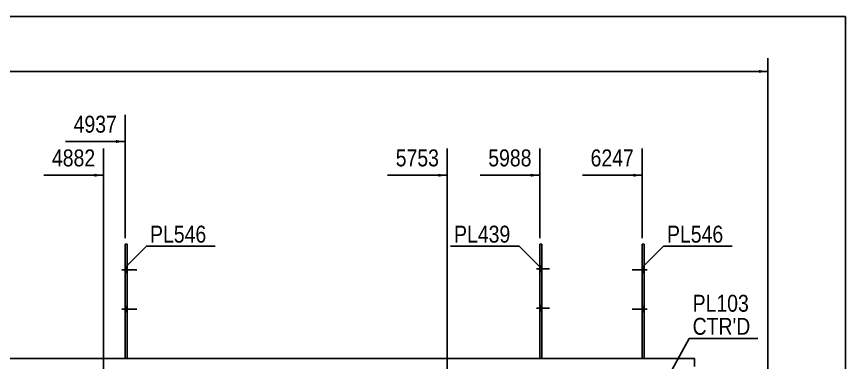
# Model space of a CAD drawing. Header units: millimetres. Extents: x -353 to 49, y -178 to 99.
# Drawn here: x -90.8 to 49.2, y 40.7 to 99.1 of the extents above; entities that cross this region are included whole.
import ezdxf

# ---------------------------------------------------------------- set-up
doc = ezdxf.new("R2010")
doc.units = ezdxf.units.MM
doc.linetypes.add('DXK_LINE_DOT1', pattern=[1.8814, 0.9407, -0.9407])
doc.styles.add('Arial Narrow', font='ARIALN.TTF', dxfattribs={"height": 0.2})

# ---------------------------------------------------------------- blocks, each defined once
blk = doc.blocks.new('Unknown-623384831-1210')
at = {"color": 5, "linetype": 'Continuous'}
for p, q in [((49.15, 99.13), (-350.85, 99.13)), ((49.15, -177.87), (49.15, 99.13))]:
    blk.add_line(p, q, dxfattribs=at)
blk = doc.blocks.new('Bolt-623384831-1239 - 1231')
at = {"linetype": 'Continuous'}
for points in [[(-2.14, 56.03), (-2.14, 56.97), (-2.48, 56.97), (-2.48, 56.03)], [(-2.14, 56.03), (-2.14, 56.97), (-2.48, 56.97), (-2.48, 56.03)], [(-2.14, 49.37), (-2.14, 50.3), (-2.48, 50.3), (-2.48, 49.37)], [(-2.14, 49.37), (-2.14, 50.3), (-2.48, 50.3), (-2.48, 49.37)]]:
    blk.add_hatch(color=3, dxfattribs=at).paths.add_polyline_path(points)
at = {"color": 3, "linetype": 'Continuous'}
for p, q in [((-3.01, 56.5), (-0.81, 56.5)), ((-3.01, 56.5), (-0.81, 56.5)), ((-2.48, 56.97), (-2.14, 56.97)), ((-2.48, 56.97), (-2.14, 56.97)), ((-2.48, 56.03), (-2.14, 56.03)), ((-2.48, 56.03), (-2.14, 56.03)), ((-3.01, 49.83), (-0.81, 49.83)), ((-3.01, 49.83), (-0.81, 49.83)), ((-2.48, 50.3), (-2.14, 50.3)), ((-2.48, 50.3), (-2.14, 50.3)), ((-2.48, 49.37), (-2.14, 49.37)), ((-2.48, 49.37), (-2.14, 49.37))]:
    blk.add_line(p, q, dxfattribs=at)
blk = doc.blocks.new('Part-623384831-1823 - 1231')
at = {"color": 2, "linetype": 'Continuous'}
for p, q in [((15.14, 60.67), (14.81, 60.67)), ((14.81, 60.67), (14.81, 41.33)), ((15.14, 41.33), (15.14, 60.67))]:
    blk.add_line(p, q, dxfattribs=at)
at = {"color": 7, "linetype": 'DXK_LINE_DOT1'}
blk.add_line((14.81, 41.33), (15.14, 41.33), dxfattribs=at)
blk = doc.blocks.new('Part-623384831-1283 - 1231')
at = {"color": 2, "linetype": 'Continuous'}
for p, q in [((-72.5, 41.33), (-72.5, 60.67)), ((-72.5, 60.67), (-72.16, 60.67)), ((-72.16, 60.67), (-72.16, 41.33))]:
    blk.add_line(p, q, dxfattribs=at)
at = {"color": 7, "linetype": 'DXK_LINE_DOT1'}
blk.add_line((-72.16, 41.33), (-72.5, 41.33), dxfattribs=at)
blk = doc.blocks.new('Part-623384831-1470 - 1231')
at = {"color": 2, "linetype": 'Continuous'}
for p, q in [((-191, 41.33), (23.64, 41.33)), ((23.64, 41.33), (23.64, 40))]:
    blk.add_line(p, q, dxfattribs=at)
blk = doc.blocks.new('Part-623384831-1828 - 1231')
at = {"color": 2, "linetype": 'Continuous'}
for p, q in [((-2.48, 41.33), (-2.48, 60.67)), ((-2.48, 60.67), (-2.14, 60.67)), ((-2.14, 60.67), (-2.14, 41.33))]:
    blk.add_line(p, q, dxfattribs=at)
at = {"color": 7, "linetype": 'DXK_LINE_DOT1'}
blk.add_line((-2.14, 41.33), (-2.48, 41.33), dxfattribs=at)
blk = doc.blocks.new('Bolt-623384831-1991 - 1231')
at = {"linetype": 'Continuous'}
for points in [[(-72.16, 55.87), (-72.16, 56.8), (-72.5, 56.8), (-72.5, 55.87)], [(-72.16, 55.87), (-72.16, 56.8), (-72.5, 56.8), (-72.5, 55.87)], [(-72.16, 49.2), (-72.16, 50.13), (-72.5, 50.13), (-72.5, 49.2)], [(-72.16, 49.2), (-72.16, 50.13), (-72.5, 50.13), (-72.5, 49.2)]]:
    blk.add_hatch(color=3, dxfattribs=at).paths.add_polyline_path(points)
at = {"color": 3, "linetype": 'Continuous'}
for p, q in [((-73.03, 56.33), (-70.5, 56.33)), ((-73.03, 56.33), (-70.5, 56.33)), ((-72.5, 56.8), (-72.16, 56.8)), ((-72.5, 56.8), (-72.16, 56.8)), ((-72.5, 55.87), (-72.16, 55.87)), ((-72.5, 55.87), (-72.16, 55.87)), ((-73.03, 49.67), (-70.5, 49.67)), ((-73.03, 49.67), (-70.5, 49.67)), ((-72.5, 50.13), (-72.16, 50.13)), ((-72.5, 50.13), (-72.16, 50.13)), ((-72.5, 49.2), (-72.16, 49.2)), ((-72.5, 49.2), (-72.16, 49.2))]:
    blk.add_line(p, q, dxfattribs=at)
blk = doc.blocks.new('Bolt-623384831-7513 - 1231')
at = {"linetype": 'Continuous'}
for points in [[(15.14, 55.87), (15.14, 56.8), (14.81, 56.8), (14.81, 55.87)], [(15.14, 55.87), (15.14, 56.8), (14.81, 56.8), (14.81, 55.87)], [(15.14, 49.2), (15.14, 50.13), (14.81, 50.13), (14.81, 49.2)], [(15.14, 49.2), (15.14, 50.13), (14.81, 50.13), (14.81, 49.2)]]:
    blk.add_hatch(color=3, dxfattribs=at).paths.add_polyline_path(points)
at = {"color": 3, "linetype": 'Continuous'}
for p, q in [((15.67, 56.33), (13.14, 56.33)), ((15.67, 56.33), (13.14, 56.33)), ((15.14, 56.8), (14.81, 56.8)), ((15.14, 56.8), (14.81, 56.8)), ((15.14, 55.87), (14.81, 55.87)), ((15.14, 55.87), (14.81, 55.87)), ((15.67, 49.67), (13.14, 49.67)), ((15.67, 49.67), (13.14, 49.67)), ((15.14, 50.13), (14.81, 50.13)), ((15.14, 50.13), (14.81, 50.13)), ((15.14, 49.2), (14.81, 49.2)), ((15.14, 49.2), (14.81, 49.2))]:
    blk.add_line(p, q, dxfattribs=at)
blk = doc.blocks.new('StraightDimension-623384831-2271 - 1231')
at = {"linetype": 'Continuous'}
blk.add_hatch(color=7, dxfattribs=at).paths.add_polyline_path([(34.53, 90.11), (36.03, 89.86), (34.53, 89.61)])
at = {"color": 7, "linetype": 'Continuous'}
for p, q in [((36.03, -22.85), (36.03, 92.11)), ((-326.82, 89.86), (36.03, 89.86))]:
    blk.add_line(p, q, dxfattribs=at)
blk = doc.blocks.new('StraightDimension-623384831-9017 - 1231')
at = {"linetype": 'Continuous'}
blk.add_hatch(color=7, dxfattribs=at).paths.add_polyline_path([(-19.6, 72.56), (-18.1, 72.31), (-19.6, 72.06)])
at = {"color": 7, "linetype": 'Continuous'}
for p, q in [((-18.1, 27.33), (-18.1, 76.81)), ((-28.16, 72.31), (-18.1, 72.31))]:
    blk.add_line(p, q, dxfattribs=at)
at = {"color": 0}
blk.add_wipeout([(-18.87, 73.21), (-18.87, 77.41), (-27.39, 77.41), (-27.39, 73.21)], dxfattribs=at)
at = {"color": 3, "style": 'Arial Narrow'}
blk.add_text('5753', height=2.863, dxfattribs=at).set_placement((-26.79, 73.81))
blk = doc.blocks.new('StraightDimension-623384831-9016 - 1231')
at = {"linetype": 'Continuous'}
blk.add_hatch(color=7, dxfattribs=at).paths.add_polyline_path([(-3.98, 72.56), (-2.48, 72.31), (-3.98, 72.06)])
at = {"color": 7, "linetype": 'Continuous'}
for p, q in [((-2.48, 61.67), (-2.48, 76.81)), ((-12.54, 72.31), (-2.48, 72.31))]:
    blk.add_line(p, q, dxfattribs=at)
at = {"color": 0}
blk.add_wipeout([(-3.25, 73.21), (-3.25, 77.41), (-11.76, 77.41), (-11.76, 73.21)], dxfattribs=at)
at = {"color": 3, "style": 'Arial Narrow'}
blk.add_text('5988', height=2.863, dxfattribs=at).set_placement((-11.16, 73.81))
blk = doc.blocks.new('StraightDimension-623384831-9019 - 1231')
at = {"linetype": 'Continuous'}
blk.add_hatch(color=7, dxfattribs=at).paths.add_polyline_path([(-77.66, 72.56), (-76.16, 72.31), (-77.66, 72.06)])
at = {"color": 7, "linetype": 'Continuous'}
for p, q in [((-76.16, -39), (-76.16, 76.81)), ((-86.22, 72.31), (-76.16, 72.31))]:
    blk.add_line(p, q, dxfattribs=at)
at = {"color": 0}
blk.add_wipeout([(-76.93, 73.21), (-76.93, 77.41), (-85.44, 77.41), (-85.44, 73.21)], dxfattribs=at)
at = {"color": 3, "style": 'Arial Narrow'}
blk.add_text('4882', height=2.863, dxfattribs=at).set_placement((-84.84, 73.81))
blk = doc.blocks.new('StraightDimension-623384831-9015 - 1231')
at = {"linetype": 'Continuous'}
blk.add_hatch(color=7, dxfattribs=at).paths.add_polyline_path([(13.31, 72.56), (14.81, 72.31), (13.31, 72.06)])
at = {"color": 7, "linetype": 'Continuous'}
for p, q in [((14.81, 61.67), (14.81, 76.81)), ((4.75, 72.31), (14.81, 72.31))]:
    blk.add_line(p, q, dxfattribs=at)
at = {"color": 0}
blk.add_wipeout([(14.03, 73.21), (14.03, 77.41), (5.52, 77.41), (5.52, 73.21)], dxfattribs=at)
at = {"color": 3, "style": 'Arial Narrow'}
blk.add_text('6247', height=2.863, dxfattribs=at).set_placement((6.12, 73.81))
blk = doc.blocks.new('StraightDimension-623384831-9018 - 1231')
at = {"linetype": 'Continuous'}
blk.add_hatch(color=7, dxfattribs=at).paths.add_polyline_path([(-74, 78.26), (-72.5, 78.01), (-74, 77.76)])
at = {"color": 7, "linetype": 'Continuous'}
for p, q in [((-72.5, 61.67), (-72.5, 82.51)), ((-82.56, 78.01), (-72.5, 78.01))]:
    blk.add_line(p, q, dxfattribs=at)
at = {"color": 0}
blk.add_wipeout([(-73.27, 78.91), (-73.27, 83.11), (-81.78, 83.11), (-81.78, 78.91)], dxfattribs=at)
at = {"color": 3, "style": 'Arial Narrow'}
blk.add_text('4937', height=2.863, dxfattribs=at).set_placement((-81.18, 79.51))
blk = doc.blocks.new('Mark-623384831-1279 - 1231')
at = {"color": 0}
blk.add_wipeout([(-58.77, 60.92), (-58.77, 63.92), (-68.27, 63.92), (-68.27, 60.92)], dxfattribs=at)
blk.add_wipeout([(-58.77, 60.92), (-58.77, 63.92), (-68.27, 63.92), (-68.27, 60.92)], dxfattribs=at)
at = {"color": 7, "linetype": 'Continuous'}
for p, q in [((-72.41, 56.78), (-68.87, 60.32)), ((-68.87, 60.32), (-57.27, 60.32))]:
    blk.add_line(p, q, dxfattribs=at)
at = {"color": 3, "style": 'Arial Narrow'}
blk.add_text('PL546', height=2.863, dxfattribs=at).set_placement((-68.27, 60.92))
blk = doc.blocks.new('Mark-623384831-1824 - 1231')
at = {"color": 7, "linetype": 'Continuous'}
blk.add_line((-2.39, 56.78), (-5.92, 60.32), dxfattribs=at)
at = {"color": 0}
blk.add_wipeout([(-7.42, 60.92), (-7.42, 63.92), (-16.93, 63.92), (-16.93, 60.92)], dxfattribs=at)
blk.add_wipeout([(-7.42, 60.92), (-7.42, 63.92), (-16.93, 63.92), (-16.93, 60.92)], dxfattribs=at)
at = {"color": 7, "linetype": 'Continuous'}
blk.add_line((-17.53, 60.32), (-5.92, 60.32), dxfattribs=at)
at = {"color": 3, "style": 'Arial Narrow'}
blk.add_text('PL439', height=2.863, dxfattribs=at).set_placement((-16.93, 60.92))
blk = doc.blocks.new('Mark-623384831-1673 - 1231')
at = {"color": 0}
for points in [[(32.85, 49.24), (32.85, 52.24), (23.35, 52.24), (23.35, 49.24)], [(33.1, 45.34), (33.1, 48.34), (23.35, 48.34), (23.35, 45.34)]]:
    blk.add_wipeout(points, dxfattribs=at)
for points in [[(32.85, 49.24), (32.85, 52.24), (23.35, 52.24), (23.35, 49.24)], [(33.1, 45.34), (33.1, 48.34), (23.35, 48.34), (23.35, 45.34)]]:
    blk.add_wipeout(points, dxfattribs=at)
at = {"color": 7, "linetype": 'Continuous'}
for p, q in [((19.82, 39.38), (22.75, 44.74)), ((22.75, 44.74), (34.35, 44.74))]:
    blk.add_line(p, q, dxfattribs=at)
at = {"color": 3, "style": 'Arial Narrow'}
blk.add_text('PL103', height=2.863, dxfattribs=at).set_placement((23.35, 49.24))
at = {"color": 1, "style": 'Arial Narrow'}
blk.add_text("CTR'D", height=2.863, dxfattribs=at).set_placement((23.35, 45.34))
blk = doc.blocks.new('Mark-623384831-1819 - 1231')
at = {"color": 0}
blk.add_wipeout([(28.53, 60.92), (28.53, 63.92), (19.03, 63.92), (19.03, 60.92)], dxfattribs=at)
blk.add_wipeout([(28.53, 60.92), (28.53, 63.92), (19.03, 63.92), (19.03, 60.92)], dxfattribs=at)
at = {"color": 7, "linetype": 'Continuous'}
for p, q in [((14.89, 56.78), (18.43, 60.32)), ((18.43, 60.32), (30.03, 60.32))]:
    blk.add_line(p, q, dxfattribs=at)
at = {"color": 3, "style": 'Arial Narrow'}
blk.add_text('PL546', height=2.863, dxfattribs=at).set_placement((19.03, 60.92))

msp = doc.modelspace()

# ---------------------------------------------------------------- block references
for name in ['Unknown-623384831-1210', 'Part-623384831-1283 - 1231', 'Part-623384831-1828 - 1231', 'Part-623384831-1823 - 1231', 'Bolt-623384831-1991 - 1231', 'Bolt-623384831-1239 - 1231', 'Bolt-623384831-7513 - 1231', 'Part-623384831-1470 - 1231']:
    msp.add_blockref(name, (0, 0))

# ---------------------------------------------------------------- next in the draw order: block references
msp.add_blockref('StraightDimension-623384831-2271 - 1231', (0, 0))

# ---------------------------------------------------------------- next in the draw order: block references
for name in ['StraightDimension-623384831-9019 - 1231', 'StraightDimension-623384831-9017 - 1231', 'StraightDimension-623384831-9016 - 1231', 'StraightDimension-623384831-9015 - 1231', 'Mark-623384831-1673 - 1231']:
    msp.add_blockref(name, (0, 0))

# ---------------------------------------------------------------- next in the draw order: block references
for name in ['StraightDimension-623384831-9018 - 1231', 'Mark-623384831-1824 - 1231', 'Mark-623384831-1819 - 1231']:
    msp.add_blockref(name, (0, 0))

# ---------------------------------------------------------------- next in the draw order: block references
msp.add_blockref('Mark-623384831-1279 - 1231', (0, 0))

doc.saveas('drawing.dxf')
